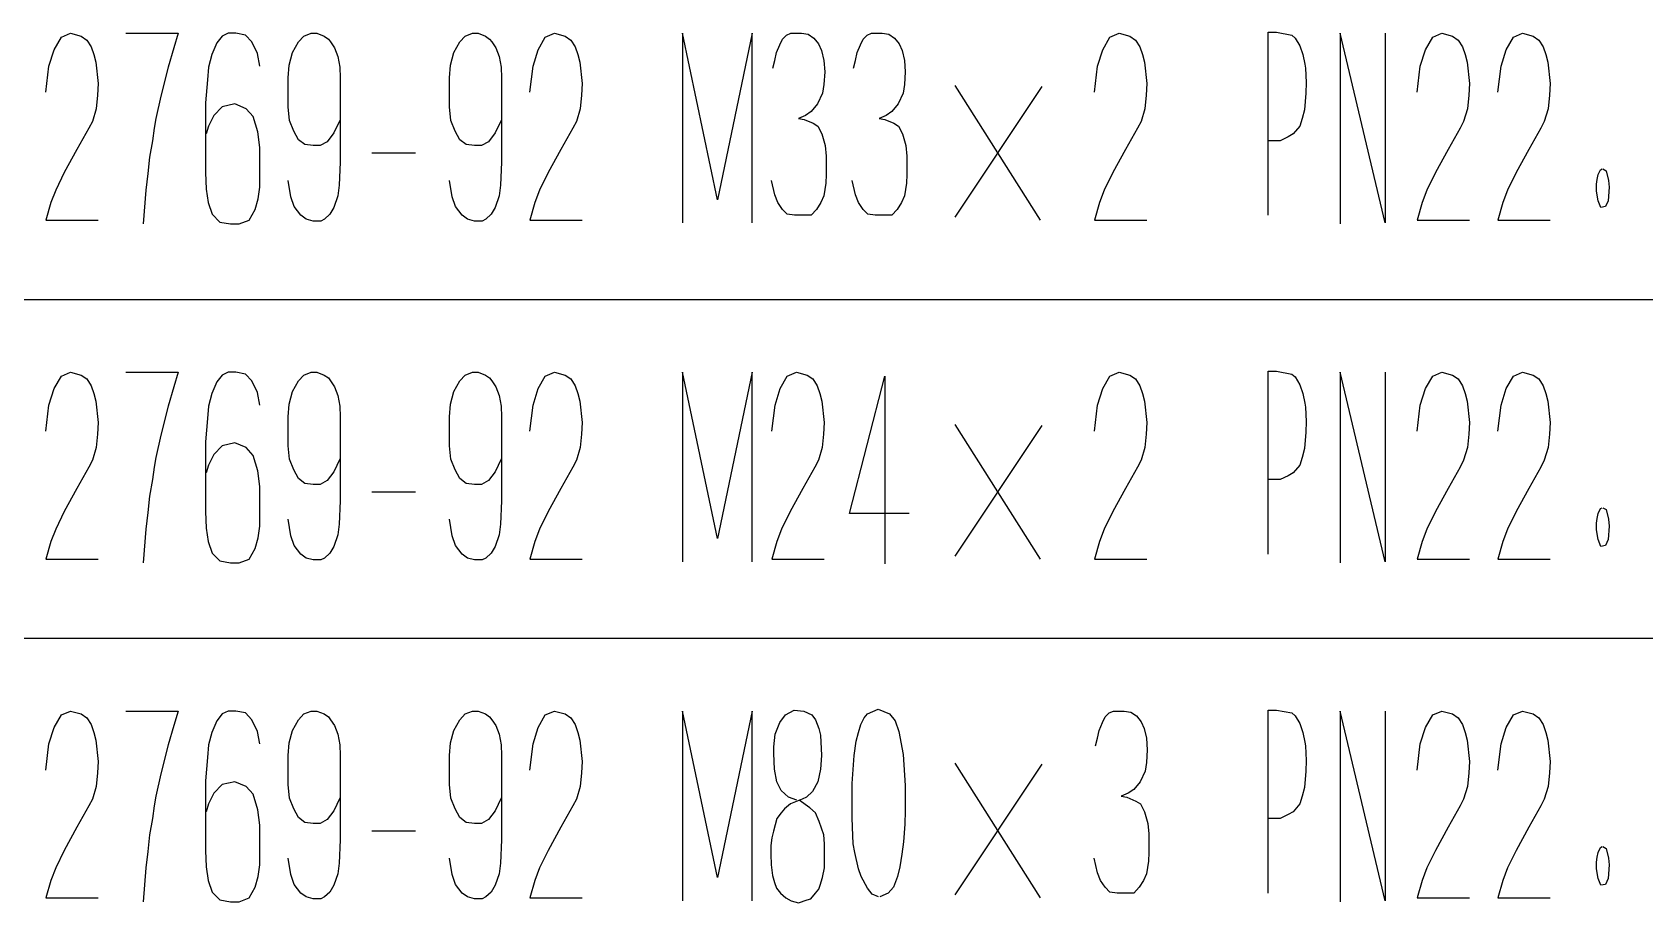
# Model space of a CAD drawing. Extents: x 0 to 8410, y 0 to 11890.
# Drawn here: x 7123.3 to 7456.5, y 7143.5 to 7323.3 of the extents above; entities that cross this region are included whole.
import ezdxf

# ---------------------------------------------------------------- set-up
doc = ezdxf.new("R2010")
doc.units = 0
doc.header["$MEASUREMENT"] = 0
doc.layers.add('6', color=7, linetype='Continuous')

msp = doc.modelspace()

# ---------------------------------------------------------------- linework, layer by layer
at = {"layer": '6'}
for p, q in [((7129.35, 7322.3), (7131.25, 7323.1)), ((7131.25, 7323.1), (7133.47, 7322.5)), ((7142.69, 7323.1), (7153.47, 7323.1)), ((7153.47, 7323.1), (7152.56, 7320.1)), ((7163.8, 7323.1), (7162.56, 7322.5)), ((7165.43, 7323.1), (7163.8, 7323.1)), ((7167.39, 7322.7), (7165.43, 7323.1)), ((7179.48, 7322.5), (7180.99, 7323.1)), ((7180.99, 7323.1), (7182.16, 7323.1)), ((7182.16, 7323.1), (7183.67, 7322.5)), ((7212.82, 7322.5), (7214.32, 7323.1)), ((7214.32, 7323.1), (7215.5, 7323.1)), ((7215.5, 7323.1), (7217, 7322.5)), ((7229.35, 7322.3), (7231.25, 7323.1)), ((7231.25, 7323.1), (7233.47, 7322.5)), ((7264.91, 7288.7), (7257.72, 7323.1)), ((7257.72, 7323.1), (7257.72, 7283.9)), ((7272.1, 7323.1), (7264.91, 7288.7)), ((7272.1, 7283.9), (7272.1, 7323.1)), ((7279.16, 7322.7), (7280.07, 7323.1)), ((7280.07, 7323.1), (7282.3, 7323.1)), ((7282.3, 7323.1), (7283.67, 7322.9)), ((7295.83, 7322.7), (7296.74, 7323.1)), ((7296.74, 7323.1), (7298.96, 7323.1)), ((7298.96, 7323.1), (7300.34, 7322.9)), ((7346.02, 7322.3), (7347.92, 7323.1)), ((7347.92, 7323.1), (7350.14, 7322.5)), ((7378.7, 7285.5), (7378.7, 7323.3)), ((7378.7, 7323.3), (7380.4, 7323.3)), ((7380.4, 7323.3), (7383.6, 7322.7)), ((7402.89, 7283.9), (7393.6, 7323.1)), ((7393.6, 7323.1), (7393.6, 7283.7)), ((7402.89, 7323.1), (7402.89, 7283.9)), ((7412.69, 7322.3), (7414.58, 7323.1)), ((7414.58, 7323.1), (7416.81, 7322.5)), ((7429.36, 7322.3), (7431.25, 7323.1)), ((7431.25, 7323.1), (7433.47, 7322.5)), ((7127.85, 7319.7), (7129.35, 7322.3)), ((7133.47, 7322.5), (7134.65, 7321.7)), ((7134.65, 7321.7), (7135.5, 7320.3)), ((7135.5, 7320.3), (7136.09, 7318.7)), ((7152.56, 7320.1), (7151.44, 7316.1)), ((7161.51, 7321.1), (7160.46, 7318.7)), ((7162.56, 7322.5), (7161.51, 7321.1)), ((7168.7, 7321.3), (7167.39, 7322.7)), ((7169.88, 7318.9), (7168.7, 7321.3)), ((7177.13, 7319.1), (7178.37, 7321.3)), ((7178.37, 7321.3), (7179.48, 7322.5)), ((7183.67, 7322.5), (7184.52, 7321.9)), ((7184.52, 7321.9), (7184.97, 7321.3)), ((7184.97, 7321.3), (7185.76, 7320.1)), ((7185.76, 7320.1), (7186.48, 7318.3)), ((7210.47, 7319.1), (7211.71, 7321.3)), ((7211.71, 7321.3), (7212.82, 7322.5)), ((7217, 7322.5), (7217.85, 7321.9)), ((7217.85, 7321.9), (7218.31, 7321.3)), ((7218.31, 7321.3), (7219.09, 7320.1)), ((7219.09, 7320.1), (7219.81, 7318.3)), ((7227.85, 7319.7), (7229.35, 7322.3)), ((7233.47, 7322.5), (7234.65, 7321.7)), ((7234.65, 7321.7), (7235.5, 7320.3)), ((7235.5, 7320.3), (7236.09, 7318.7)), ((7277.13, 7319.1), (7277.79, 7320.7)), ((7277.79, 7320.7), (7278.37, 7321.9)), ((7278.37, 7321.9), (7279.16, 7322.7)), ((7283.67, 7322.9), (7284.84, 7322.1)), ((7284.84, 7322.1), (7285.76, 7320.9)), ((7285.76, 7320.9), (7286.41, 7319.5)), ((7293.8, 7319.1), (7294.45, 7320.7)), ((7294.45, 7320.7), (7295.04, 7321.9)), ((7295.04, 7321.9), (7295.83, 7322.7)), ((7300.34, 7322.9), (7301.51, 7322.1)), ((7301.51, 7322.1), (7302.43, 7320.9)), ((7302.43, 7320.9), (7303.08, 7319.5)), ((7344.52, 7319.7), (7346.02, 7322.3)), ((7350.14, 7322.5), (7351.32, 7321.7)), ((7351.32, 7321.7), (7352.17, 7320.3)), ((7352.17, 7320.3), (7352.75, 7318.7)), ((7383.6, 7322.7), (7384.26, 7322.1)), ((7384.26, 7322.1), (7385.24, 7320.5)), ((7385.24, 7320.5), (7385.89, 7318.7)), ((7411.19, 7319.7), (7412.69, 7322.3)), ((7416.81, 7322.5), (7417.98, 7321.7)), ((7417.98, 7321.7), (7418.83, 7320.3)), ((7418.83, 7320.3), (7419.42, 7318.7)), ((7427.85, 7319.7), (7429.36, 7322.3)), ((7433.47, 7322.5), (7434.65, 7321.7)), ((7434.65, 7321.7), (7435.5, 7320.3)), ((7435.5, 7320.3), (7436.09, 7318.7)), ((7126.8, 7316.3), (7127.85, 7319.7)), ((7136.09, 7318.7), (7136.48, 7317.1)), ((7136.48, 7317.1), (7136.93, 7312.7)), ((7160.46, 7318.7), (7159.75, 7316.1)), ((7170.33, 7316.3), (7169.88, 7318.9)), ((7176.22, 7313.9), (7176.41, 7316.5)), ((7176.41, 7316.5), (7177.13, 7319.1)), ((7186.48, 7318.3), (7186.87, 7316.1)), ((7209.55, 7313.9), (7209.75, 7316.5)), ((7209.75, 7316.5), (7210.47, 7319.1)), ((7219.81, 7318.3), (7220.2, 7316.1)), ((7226.81, 7316.3), (7227.85, 7319.7)), ((7236.09, 7318.7), (7236.48, 7317.1)), ((7236.48, 7317.1), (7236.94, 7312.7)), ((7276.35, 7315.9), (7276.74, 7317.5)), ((7276.74, 7317.5), (7277.13, 7319.1)), ((7286.41, 7319.5), (7286.87, 7317.5)), ((7286.87, 7317.5), (7287.07, 7315.1)), ((7293.02, 7315.9), (7293.41, 7317.5)), ((7293.41, 7317.5), (7293.8, 7319.1)), ((7303.08, 7319.5), (7303.54, 7317.5)), ((7303.54, 7317.5), (7303.73, 7315.1)), ((7343.47, 7316.3), (7344.52, 7319.7)), ((7352.75, 7318.7), (7353.15, 7317.1)), ((7353.15, 7317.1), (7353.6, 7312.7)), ((7385.89, 7318.7), (7386.28, 7316.7)), ((7386.28, 7316.7), (7386.41, 7315.9)), ((7410.14, 7316.3), (7411.19, 7319.7)), ((7419.42, 7318.7), (7419.81, 7317.1)), ((7419.81, 7317.1), (7420.27, 7312.7)), ((7426.81, 7316.3), (7427.85, 7319.7)), ((7436.09, 7318.7), (7436.48, 7317.1)), ((7436.48, 7317.1), (7436.94, 7312.7)), ((7126.15, 7310.9), (7126.8, 7316.3)), ((7151.44, 7316.1), (7149.88, 7310.1)), ((7159.55, 7313.5), (7159.16, 7308.7)), ((7159.75, 7316.1), (7159.55, 7313.5)), ((7176.22, 7311.1), (7176.22, 7313.9)), ((7186.87, 7316.1), (7186.94, 7313.9)), ((7186.94, 7313.9), (7186.94, 7304.7)), ((7209.55, 7311.1), (7209.55, 7313.9)), ((7220.2, 7316.1), (7220.27, 7313.9)), ((7220.27, 7313.9), (7220.27, 7304.7)), ((7226.15, 7310.9), (7226.81, 7316.3)), ((7287.07, 7315.1), (7286.87, 7312.5)), ((7303.73, 7315.1), (7303.54, 7312.5)), ((7342.82, 7310.9), (7343.47, 7316.3)), ((7386.41, 7315.9), (7386.55, 7312.9)), ((7409.49, 7310.9), (7410.14, 7316.3)), ((7426.15, 7310.9), (7426.81, 7316.3)), ((7136.8, 7310.3), (7136.54, 7307.5)), ((7136.93, 7312.7), (7136.8, 7310.3)), ((7149.88, 7310.1), (7148.9, 7305.5)), ((7176.22, 7307.9), (7176.22, 7311.1)), ((7209.55, 7307.9), (7209.55, 7311.1)), ((7236.81, 7310.3), (7236.54, 7307.5)), ((7236.94, 7312.7), (7236.81, 7310.3)), ((7286.61, 7310.7), (7285.56, 7308.5)), ((7286.87, 7312.5), (7286.61, 7310.7)), ((7303.28, 7310.7), (7302.23, 7308.5)), ((7303.54, 7312.5), (7303.28, 7310.7)), ((7331.64, 7284.5), (7314, 7312.3)), ((7314, 7285.1), (7332.03, 7312.1)), ((7353.47, 7310.3), (7353.21, 7307.5)), ((7353.6, 7312.7), (7353.47, 7310.3)), ((7386.48, 7310.7), (7386.22, 7307.3)), ((7386.55, 7312.9), (7386.48, 7310.7)), ((7420.14, 7310.3), (7419.88, 7307.5)), ((7420.27, 7312.7), (7420.14, 7310.3)), ((7436.81, 7310.3), (7436.55, 7307.5)), ((7436.94, 7312.7), (7436.81, 7310.3)), ((7136.54, 7307.5), (7135.76, 7304.9)), ((7159.16, 7308.7), (7159.16, 7294.3)), ((7162.56, 7307.9), (7160.86, 7306.1)), ((7165.17, 7308.5), (7162.56, 7307.9)), ((7167.52, 7307.5), (7165.17, 7308.5)), ((7168.96, 7305.9), (7167.52, 7307.5)), ((7176.48, 7305.1), (7176.22, 7307.9)), ((7209.81, 7305.1), (7209.55, 7307.9)), ((7236.54, 7307.5), (7235.76, 7304.9)), ((7284.26, 7306.9), (7283.08, 7306.1)), ((7285.56, 7308.5), (7284.26, 7306.9)), ((7300.92, 7306.9), (7299.75, 7306.1)), ((7302.23, 7308.5), (7300.92, 7306.9)), ((7353.21, 7307.5), (7352.43, 7304.9)), ((7386.22, 7307.3), (7385.76, 7305.5)), ((7419.88, 7307.5), (7419.09, 7304.9)), ((7436.55, 7307.5), (7435.76, 7304.9)), ((7135.04, 7303.5), (7132.56, 7299.1)), ((7135.76, 7304.9), (7135.04, 7303.5)), ((7148.5, 7303.5), (7148.18, 7300.9)), ((7148.9, 7305.5), (7148.5, 7303.5)), ((7159.75, 7303.9), (7159.29, 7302.3)), ((7160.86, 7306.1), (7159.75, 7303.9)), ((7169.94, 7302.7), (7168.96, 7305.9)), ((7177.39, 7302.9), (7176.48, 7305.1)), ((7186.87, 7305.1), (7185.63, 7302.5)), ((7186.94, 7304.7), (7186.94, 7296.5)), ((7210.73, 7302.9), (7209.81, 7305.1)), ((7220.2, 7305.1), (7218.96, 7302.5)), ((7220.27, 7304.7), (7220.27, 7296.5)), ((7235.04, 7303.5), (7232.56, 7299.1)), ((7235.76, 7304.9), (7235.04, 7303.5)), ((7283.08, 7306.1), (7281.64, 7305.5)), ((7281.64, 7305.5), (7282.82, 7305.3)), ((7282.82, 7305.3), (7284.71, 7304.5)), ((7284.71, 7304.5), (7285.63, 7303.9)), ((7285.63, 7303.9), (7286.48, 7302.3)), ((7299.75, 7306.1), (7298.31, 7305.5)), ((7298.31, 7305.5), (7299.49, 7305.3)), ((7299.49, 7305.3), (7301.38, 7304.5)), ((7301.38, 7304.5), (7302.3, 7303.9)), ((7302.3, 7303.9), (7303.15, 7302.3)), ((7351.71, 7303.5), (7349.22, 7299.1)), ((7352.43, 7304.9), (7351.71, 7303.5)), ((7385.24, 7303.9), (7383.87, 7302.3)), ((7385.76, 7305.5), (7385.24, 7303.9)), ((7418.38, 7303.5), (7415.89, 7299.1)), ((7419.09, 7304.9), (7418.38, 7303.5)), ((7435.04, 7303.5), (7432.56, 7299.1)), ((7435.76, 7304.9), (7435.04, 7303.5)), ((7148.18, 7300.9), (7147.59, 7297.5)), ((7170.33, 7299.5), (7169.94, 7302.7)), ((7178.37, 7301.1), (7177.39, 7302.9)), ((7179.68, 7300.1), (7178.37, 7301.1)), ((7181.38, 7299.9), (7179.68, 7300.1)), ((7182.82, 7299.9), (7181.38, 7299.9)), ((7184.26, 7300.7), (7182.82, 7299.9)), ((7185.63, 7302.5), (7184.26, 7300.7)), ((7211.71, 7301.1), (7210.73, 7302.9)), ((7213.01, 7300.1), (7211.71, 7301.1)), ((7214.71, 7299.9), (7213.01, 7300.1)), ((7216.15, 7299.9), (7214.71, 7299.9)), ((7217.59, 7300.7), (7216.15, 7299.9)), ((7218.96, 7302.5), (7217.59, 7300.7)), ((7286.48, 7302.3), (7287.2, 7299.9)), ((7287.2, 7299.9), (7287.39, 7297.7)), ((7303.15, 7302.3), (7303.86, 7299.9)), ((7303.86, 7299.9), (7304.06, 7297.7)), ((7381.19, 7300.9), (7378.7, 7300.9)), ((7382.82, 7301.7), (7381.19, 7300.9)), ((7383.87, 7302.3), (7382.82, 7301.7)), ((7132.56, 7299.1), (7129.94, 7294.3)), ((7147.59, 7297.5), (7147.2, 7294.1)), ((7170.33, 7294.1), (7170.33, 7299.5)), ((7186.94, 7296.5), (7186.74, 7291.7)), ((7202.56, 7298.3), (7193.47, 7298.3)), ((7220.27, 7296.5), (7220.07, 7291.7)), ((7232.56, 7299.1), (7229.94, 7294.3)), ((7287.39, 7297.7), (7287.39, 7293.9)), ((7304.06, 7297.7), (7304.06, 7293.9)), ((7349.22, 7299.1), (7346.61, 7294.3)), ((7415.89, 7299.1), (7413.28, 7294.3)), ((7432.56, 7299.1), (7429.94, 7294.3)), ((7129.94, 7294.3), (7128.18, 7290.7)), ((7147.2, 7294.1), (7146.8, 7290.7)), ((7159.16, 7294.3), (7159.29, 7290.9)), ((7170.33, 7291.3), (7170.33, 7294.1)), ((7229.94, 7294.3), (7228.18, 7290.7)), ((7287.39, 7293.9), (7287.33, 7292.1)), ((7304.06, 7293.9), (7304, 7292.1)), ((7346.61, 7294.3), (7344.85, 7290.7)), ((7413.28, 7294.3), (7411.51, 7290.7)), ((7429.94, 7294.3), (7428.18, 7290.7)), ((7446.68, 7292.9), (7446.87, 7293.9)), ((7446.87, 7293.9), (7447.4, 7294.9)), ((7447.4, 7294.9), (7447.72, 7295.1)), ((7447.85, 7295.1), (7448.57, 7294.7)), ((7448.57, 7294.7), (7449.03, 7292.7)), ((7128.18, 7290.7), (7127.2, 7288.1)), ((7146.8, 7290.7), (7146.28, 7283.7)), ((7159.29, 7290.9), (7159.68, 7288.1)), ((7170.01, 7288.9), (7170.33, 7291.3)), ((7176.74, 7289.3), (7176.22, 7292.7)), ((7186.74, 7291.7), (7186.48, 7289.5)), ((7210.07, 7289.3), (7209.55, 7292.7)), ((7220.07, 7291.7), (7219.81, 7289.5)), ((7228.18, 7290.7), (7227.2, 7288.1)), ((7276.74, 7289.7), (7276.09, 7292.7)), ((7287.33, 7292.1), (7286.87, 7289.5)), ((7293.41, 7289.7), (7292.75, 7292.7)), ((7304, 7292.1), (7303.54, 7289.5)), ((7344.85, 7290.7), (7343.86, 7288.1)), ((7411.51, 7290.7), (7410.53, 7288.1)), ((7428.18, 7290.7), (7427.2, 7288.1)), ((7446.55, 7291.9), (7446.68, 7292.9)), ((7446.55, 7290.5), (7446.55, 7291.9)), ((7446.87, 7288.5), (7446.55, 7290.5)), ((7449.16, 7291.3), (7448.96, 7288.5)), ((7449.03, 7292.7), (7449.16, 7291.3)), ((7127.2, 7288.1), (7126.15, 7284.5)), ((7159.68, 7288.1), (7160.53, 7285.7)), ((7168.18, 7284.5), (7169.42, 7286.7)), ((7169.42, 7286.7), (7170.01, 7288.9)), ((7177.46, 7287.3), (7176.74, 7289.3)), ((7178.83, 7285.5), (7177.46, 7287.3)), ((7185.63, 7287.1), (7184.84, 7285.7)), ((7186.48, 7289.5), (7185.63, 7287.1)), ((7210.79, 7287.3), (7210.07, 7289.3)), ((7212.16, 7285.5), (7210.79, 7287.3)), ((7218.96, 7287.1), (7218.18, 7285.7)), ((7219.81, 7289.5), (7218.96, 7287.1)), ((7227.2, 7288.1), (7226.15, 7284.5)), ((7277.39, 7288.1), (7276.74, 7289.7)), ((7278.37, 7286.7), (7277.39, 7288.1)), ((7279.35, 7285.7), (7278.37, 7286.7)), ((7285.37, 7286.7), (7284.26, 7285.5)), ((7286.28, 7288.1), (7285.37, 7286.7)), ((7286.87, 7289.5), (7286.28, 7288.1)), ((7294.06, 7288.1), (7293.41, 7289.7)), ((7295.04, 7286.7), (7294.06, 7288.1)), ((7296.02, 7285.7), (7295.04, 7286.7)), ((7302.03, 7286.7), (7300.92, 7285.5)), ((7302.95, 7288.1), (7302.03, 7286.7)), ((7303.54, 7289.5), (7302.95, 7288.1)), ((7343.86, 7288.1), (7342.82, 7284.5)), ((7410.53, 7288.1), (7409.49, 7284.5)), ((7427.2, 7288.1), (7426.15, 7284.5)), ((7447.46, 7287.1), (7446.87, 7288.5)), ((7448.38, 7287.3), (7447.46, 7287.1)), ((7448.96, 7288.5), (7448.38, 7287.3)), ((7126.15, 7284.5), (7136.93, 7284.5)), ((7160.53, 7285.7), (7162.1, 7284.1)), ((7162.1, 7284.1), (7164.32, 7283.7)), ((7164.32, 7283.7), (7166.09, 7283.7)), ((7166.09, 7283.7), (7168.18, 7284.5)), ((7179.94, 7284.7), (7178.83, 7285.5)), ((7181.38, 7284.3), (7179.94, 7284.7)), ((7182.95, 7284.3), (7181.38, 7284.3)), ((7183.73, 7284.7), (7182.95, 7284.3)), ((7184.84, 7285.7), (7183.73, 7284.7)), ((7213.28, 7284.7), (7212.16, 7285.5)), ((7214.71, 7284.3), (7213.28, 7284.7)), ((7216.28, 7284.3), (7214.71, 7284.3)), ((7217.07, 7284.7), (7216.28, 7284.3)), ((7218.18, 7285.7), (7217.07, 7284.7)), ((7226.15, 7284.5), (7236.94, 7284.5)), ((7280.86, 7285.5), (7279.35, 7285.7)), ((7284.26, 7285.5), (7280.86, 7285.5)), ((7297.53, 7285.5), (7296.02, 7285.7)), ((7300.92, 7285.5), (7297.53, 7285.5)), ((7342.82, 7284.5), (7353.6, 7284.5)), ((7409.49, 7284.5), (7420.27, 7284.5)), ((7426.15, 7284.5), (7436.94, 7284.5)), ((6510, 7268.11), (8310, 7268.11)), ((7378.7, 7215.49), (7378.7, 7253.29)), ((7378.7, 7253.29), (7380.4, 7253.29)), ((7380.4, 7253.29), (7383.6, 7252.69)), ((7127.85, 7249.69), (7129.35, 7252.29)), ((7129.35, 7252.29), (7131.25, 7253.1)), ((7131.25, 7253.1), (7133.47, 7252.5)), ((7133.47, 7252.5), (7134.65, 7251.69)), ((7134.65, 7251.69), (7135.5, 7250.29)), ((7135.5, 7250.29), (7136.09, 7248.7)), ((7142.69, 7253.1), (7153.47, 7253.1)), ((7152.56, 7250.09), (7151.44, 7246.09)), ((7153.47, 7253.1), (7152.56, 7250.09)), ((7161.51, 7251.09), (7160.46, 7248.7)), ((7162.56, 7252.5), (7161.51, 7251.09)), ((7163.8, 7253.1), (7162.56, 7252.5)), ((7165.43, 7253.1), (7163.8, 7253.1)), ((7167.39, 7252.69), (7165.43, 7253.1)), ((7168.7, 7251.3), (7167.39, 7252.69)), ((7169.88, 7248.89), (7168.7, 7251.3)), ((7177.13, 7249.09), (7178.37, 7251.3)), ((7178.37, 7251.3), (7179.48, 7252.5)), ((7179.48, 7252.5), (7180.99, 7253.1)), ((7180.99, 7253.1), (7182.16, 7253.1)), ((7182.16, 7253.1), (7183.67, 7252.5)), ((7183.67, 7252.5), (7184.52, 7251.9)), ((7184.52, 7251.9), (7184.97, 7251.3)), ((7184.97, 7251.3), (7185.76, 7250.09)), ((7185.76, 7250.09), (7186.48, 7248.29)), ((7210.47, 7249.09), (7211.71, 7251.3)), ((7211.71, 7251.3), (7212.82, 7252.5)), ((7212.82, 7252.5), (7214.32, 7253.1)), ((7214.32, 7253.1), (7215.5, 7253.1)), ((7215.5, 7253.1), (7217, 7252.5)), ((7217, 7252.5), (7217.85, 7251.9)), ((7217.85, 7251.9), (7218.31, 7251.3)), ((7218.31, 7251.3), (7219.09, 7250.09)), ((7219.09, 7250.09), (7219.81, 7248.29)), ((7227.85, 7249.69), (7229.35, 7252.29)), ((7229.35, 7252.29), (7231.25, 7253.1)), ((7231.25, 7253.1), (7233.47, 7252.5)), ((7233.47, 7252.5), (7234.65, 7251.69)), ((7234.65, 7251.69), (7235.5, 7250.29)), ((7235.5, 7250.29), (7236.09, 7248.7)), ((7264.91, 7218.7), (7257.72, 7253.1)), ((7257.72, 7253.1), (7257.72, 7213.89)), ((7272.1, 7253.1), (7264.91, 7218.7)), ((7272.1, 7213.89), (7272.1, 7253.1)), ((7277.85, 7249.69), (7279.35, 7252.29)), ((7279.35, 7252.29), (7281.25, 7253.1)), ((7281.25, 7253.1), (7283.47, 7252.5)), ((7283.47, 7252.5), (7284.65, 7251.69)), ((7284.65, 7251.69), (7285.5, 7250.29)), ((7285.5, 7250.29), (7286.09, 7248.7)), ((7292.17, 7223.89), (7299.49, 7252.29)), ((7299.49, 7252.29), (7299.49, 7213.49)), ((7344.52, 7249.69), (7346.02, 7252.29)), ((7346.02, 7252.29), (7347.92, 7253.1)), ((7347.92, 7253.1), (7350.14, 7252.5)), ((7350.14, 7252.5), (7351.32, 7251.69)), ((7351.32, 7251.69), (7352.17, 7250.29)), ((7352.17, 7250.29), (7352.75, 7248.7)), ((7383.6, 7252.69), (7384.26, 7252.09)), ((7384.26, 7252.09), (7385.24, 7250.49)), ((7385.24, 7250.49), (7385.89, 7248.7)), ((7402.89, 7213.89), (7393.6, 7253.1)), ((7393.6, 7253.1), (7393.6, 7213.7)), ((7402.89, 7253.1), (7402.89, 7213.89)), ((7411.19, 7249.69), (7412.69, 7252.29)), ((7412.69, 7252.29), (7414.58, 7253.1)), ((7414.58, 7253.1), (7416.81, 7252.5)), ((7416.81, 7252.5), (7417.98, 7251.69)), ((7417.98, 7251.69), (7418.83, 7250.29)), ((7418.83, 7250.29), (7419.42, 7248.7)), ((7427.85, 7249.69), (7429.36, 7252.29)), ((7429.36, 7252.29), (7431.25, 7253.1)), ((7431.25, 7253.1), (7433.47, 7252.5)), ((7433.47, 7252.5), (7434.65, 7251.69)), ((7434.65, 7251.69), (7435.5, 7250.29)), ((7435.5, 7250.29), (7436.09, 7248.7)), ((7126.8, 7246.3), (7127.85, 7249.69)), ((7136.09, 7248.7), (7136.48, 7247.09)), ((7136.48, 7247.09), (7136.93, 7242.69)), ((7160.46, 7248.7), (7159.75, 7246.09)), ((7170.33, 7246.3), (7169.88, 7248.89)), ((7176.22, 7243.89), (7176.41, 7246.49)), ((7176.41, 7246.49), (7177.13, 7249.09)), ((7186.48, 7248.29), (7186.87, 7246.09)), ((7209.55, 7243.89), (7209.75, 7246.49)), ((7209.75, 7246.49), (7210.47, 7249.09)), ((7219.81, 7248.29), (7220.2, 7246.09)), ((7226.81, 7246.3), (7227.85, 7249.69)), ((7236.09, 7248.7), (7236.48, 7247.09)), ((7236.48, 7247.09), (7236.94, 7242.69)), ((7276.81, 7246.3), (7277.85, 7249.69)), ((7286.09, 7248.7), (7286.48, 7247.09)), ((7286.48, 7247.09), (7286.94, 7242.69)), ((7343.47, 7246.3), (7344.52, 7249.69)), ((7352.75, 7248.7), (7353.15, 7247.09)), ((7353.15, 7247.09), (7353.6, 7242.69)), ((7385.89, 7248.7), (7386.28, 7246.69)), ((7386.28, 7246.69), (7386.41, 7245.89)), ((7410.14, 7246.3), (7411.19, 7249.69)), ((7419.42, 7248.7), (7419.81, 7247.09)), ((7419.81, 7247.09), (7420.27, 7242.69)), ((7426.81, 7246.3), (7427.85, 7249.69)), ((7436.09, 7248.7), (7436.48, 7247.09)), ((7436.48, 7247.09), (7436.94, 7242.69)), ((7126.15, 7240.89), (7126.8, 7246.3)), ((7151.44, 7246.09), (7149.88, 7240.09)), ((7159.55, 7243.49), (7159.16, 7238.7)), ((7159.75, 7246.09), (7159.55, 7243.49)), ((7176.22, 7241.09), (7176.22, 7243.89)), ((7186.87, 7246.09), (7186.94, 7243.89)), ((7186.94, 7243.89), (7186.94, 7234.69)), ((7209.55, 7241.09), (7209.55, 7243.89)), ((7220.2, 7246.09), (7220.27, 7243.89)), ((7220.27, 7243.89), (7220.27, 7234.69)), ((7226.15, 7240.89), (7226.81, 7246.3)), ((7276.15, 7240.89), (7276.81, 7246.3)), ((7342.82, 7240.89), (7343.47, 7246.3)), ((7386.41, 7245.89), (7386.55, 7242.89)), ((7409.49, 7240.89), (7410.14, 7246.3)), ((7426.15, 7240.89), (7426.81, 7246.3)), ((7136.8, 7240.29), (7136.54, 7237.5)), ((7136.93, 7242.69), (7136.8, 7240.29)), ((7149.88, 7240.09), (7148.9, 7235.49)), ((7176.22, 7237.89), (7176.22, 7241.09)), ((7209.55, 7237.89), (7209.55, 7241.09)), ((7236.81, 7240.29), (7236.54, 7237.5)), ((7236.94, 7242.69), (7236.81, 7240.29)), ((7286.81, 7240.29), (7286.54, 7237.5)), ((7286.94, 7242.69), (7286.81, 7240.29)), ((7331.64, 7214.49), (7314, 7242.29)), ((7314, 7215.09), (7332.03, 7242.09)), ((7353.47, 7240.29), (7353.21, 7237.5)), ((7353.6, 7242.69), (7353.47, 7240.29)), ((7386.48, 7240.69), (7386.22, 7237.29)), ((7386.55, 7242.89), (7386.48, 7240.69)), ((7420.14, 7240.29), (7419.88, 7237.5)), ((7420.27, 7242.69), (7420.14, 7240.29)), ((7436.81, 7240.29), (7436.55, 7237.5)), ((7436.94, 7242.69), (7436.81, 7240.29)), ((7136.54, 7237.5), (7135.76, 7234.9)), ((7159.16, 7238.7), (7159.16, 7224.3)), ((7162.56, 7237.89), (7160.86, 7236.09)), ((7165.17, 7238.49), (7162.56, 7237.89)), ((7167.52, 7237.5), (7165.17, 7238.49)), ((7168.96, 7235.89), (7167.52, 7237.5)), ((7176.48, 7235.09), (7176.22, 7237.89)), ((7209.81, 7235.09), (7209.55, 7237.89)), ((7236.54, 7237.5), (7235.76, 7234.9)), ((7286.54, 7237.5), (7285.76, 7234.9)), ((7353.21, 7237.5), (7352.43, 7234.9)), ((7386.22, 7237.29), (7385.76, 7235.49)), ((7419.88, 7237.5), (7419.09, 7234.9)), ((7436.55, 7237.5), (7435.76, 7234.9)), ((7135.04, 7233.49), (7132.56, 7229.09)), ((7135.76, 7234.9), (7135.04, 7233.49)), ((7148.5, 7233.49), (7148.18, 7230.89)), ((7148.9, 7235.49), (7148.5, 7233.49)), ((7159.75, 7233.89), (7159.29, 7232.29)), ((7160.86, 7236.09), (7159.75, 7233.89)), ((7169.94, 7232.69), (7168.96, 7235.89)), ((7177.39, 7232.89), (7176.48, 7235.09)), ((7186.87, 7235.09), (7185.63, 7232.5)), ((7186.94, 7234.69), (7186.94, 7226.49)), ((7210.73, 7232.89), (7209.81, 7235.09)), ((7220.2, 7235.09), (7218.96, 7232.5)), ((7220.27, 7234.69), (7220.27, 7226.49)), ((7235.04, 7233.49), (7232.56, 7229.09)), ((7235.76, 7234.9), (7235.04, 7233.49)), ((7285.04, 7233.49), (7282.56, 7229.09)), ((7285.76, 7234.9), (7285.04, 7233.49)), ((7351.71, 7233.49), (7349.22, 7229.09)), ((7352.43, 7234.9), (7351.71, 7233.49)), ((7385.24, 7233.89), (7383.87, 7232.29)), ((7385.76, 7235.49), (7385.24, 7233.89)), ((7418.38, 7233.49), (7415.89, 7229.09)), ((7419.09, 7234.9), (7418.38, 7233.49)), ((7435.04, 7233.49), (7432.56, 7229.09)), ((7435.76, 7234.9), (7435.04, 7233.49)), ((7148.18, 7230.89), (7147.59, 7227.5)), ((7170.33, 7229.49), (7169.94, 7232.69)), ((7178.37, 7231.09), (7177.39, 7232.89)), ((7179.68, 7230.09), (7178.37, 7231.09)), ((7181.38, 7229.9), (7179.68, 7230.09)), ((7182.82, 7229.9), (7181.38, 7229.9)), ((7184.26, 7230.69), (7182.82, 7229.9)), ((7185.63, 7232.5), (7184.26, 7230.69)), ((7211.71, 7231.09), (7210.73, 7232.89)), ((7213.01, 7230.09), (7211.71, 7231.09)), ((7214.71, 7229.9), (7213.01, 7230.09)), ((7216.15, 7229.9), (7214.71, 7229.9)), ((7217.59, 7230.69), (7216.15, 7229.9)), ((7218.96, 7232.5), (7217.59, 7230.69)), ((7381.19, 7230.89), (7378.7, 7230.89)), ((7382.82, 7231.69), (7381.19, 7230.89)), ((7383.87, 7232.29), (7382.82, 7231.69)), ((7132.56, 7229.09), (7129.94, 7224.3)), ((7147.59, 7227.5), (7147.2, 7224.09)), ((7170.33, 7224.09), (7170.33, 7229.49)), ((7186.94, 7226.49), (7186.74, 7221.69)), ((7202.56, 7228.29), (7193.47, 7228.29)), ((7220.27, 7226.49), (7220.07, 7221.69)), ((7232.56, 7229.09), (7229.94, 7224.3)), ((7282.56, 7229.09), (7279.94, 7224.3)), ((7349.22, 7229.09), (7346.61, 7224.3)), ((7415.89, 7229.09), (7413.28, 7224.3)), ((7432.56, 7229.09), (7429.94, 7224.3)), ((7129.94, 7224.3), (7128.18, 7220.69)), ((7147.2, 7224.09), (7146.8, 7220.69)), ((7159.16, 7224.3), (7159.29, 7220.89)), ((7170.33, 7221.3), (7170.33, 7224.09)), ((7229.94, 7224.3), (7228.18, 7220.69)), ((7279.94, 7224.3), (7278.18, 7220.69)), ((7304.52, 7223.89), (7292.17, 7223.89)), ((7346.61, 7224.3), (7344.85, 7220.69)), ((7413.28, 7224.3), (7411.51, 7220.69)), ((7429.94, 7224.3), (7428.18, 7220.69)), ((7446.68, 7222.89), (7446.87, 7223.89)), ((7446.87, 7223.89), (7447.4, 7224.9)), ((7447.4, 7224.9), (7447.72, 7225.09)), ((7447.85, 7225.09), (7448.57, 7224.69)), ((7448.57, 7224.69), (7449.03, 7222.69)), ((7128.18, 7220.69), (7127.2, 7218.1)), ((7146.8, 7220.69), (7146.28, 7213.7)), ((7159.29, 7220.89), (7159.68, 7218.1)), ((7170.01, 7218.89), (7170.33, 7221.3)), ((7176.74, 7219.3), (7176.22, 7222.69)), ((7186.74, 7221.69), (7186.48, 7219.49)), ((7210.07, 7219.3), (7209.55, 7222.69)), ((7220.07, 7221.69), (7219.81, 7219.49)), ((7228.18, 7220.69), (7227.2, 7218.1)), ((7278.18, 7220.69), (7277.2, 7218.1)), ((7344.85, 7220.69), (7343.86, 7218.1)), ((7411.51, 7220.69), (7410.53, 7218.1)), ((7428.18, 7220.69), (7427.2, 7218.1)), ((7446.55, 7221.9), (7446.68, 7222.89)), ((7446.55, 7220.49), (7446.55, 7221.9)), ((7446.87, 7218.49), (7446.55, 7220.49)), ((7449.16, 7221.3), (7448.96, 7218.49)), ((7449.03, 7222.69), (7449.16, 7221.3)), ((7127.2, 7218.1), (7126.15, 7214.49)), ((7159.68, 7218.1), (7160.53, 7215.69)), ((7168.18, 7214.49), (7169.42, 7216.69)), ((7169.42, 7216.69), (7170.01, 7218.89)), ((7177.46, 7217.29), (7176.74, 7219.3)), ((7178.83, 7215.49), (7177.46, 7217.29)), ((7185.63, 7217.09), (7184.84, 7215.69)), ((7186.48, 7219.49), (7185.63, 7217.09)), ((7210.79, 7217.29), (7210.07, 7219.3)), ((7212.16, 7215.49), (7210.79, 7217.29)), ((7218.96, 7217.09), (7218.18, 7215.69)), ((7219.81, 7219.49), (7218.96, 7217.09)), ((7227.2, 7218.1), (7226.15, 7214.49)), ((7277.2, 7218.1), (7276.15, 7214.49)), ((7343.86, 7218.1), (7342.82, 7214.49)), ((7410.53, 7218.1), (7409.49, 7214.49)), ((7427.2, 7218.1), (7426.15, 7214.49)), ((7447.46, 7217.09), (7446.87, 7218.49)), ((7448.38, 7217.29), (7447.46, 7217.09)), ((7448.96, 7218.49), (7448.38, 7217.29)), ((7126.15, 7214.49), (7136.93, 7214.49)), ((7160.53, 7215.69), (7162.1, 7214.09)), ((7162.1, 7214.09), (7164.32, 7213.7)), ((7164.32, 7213.7), (7166.09, 7213.7)), ((7166.09, 7213.7), (7168.18, 7214.49)), ((7179.94, 7214.69), (7178.83, 7215.49)), ((7181.38, 7214.3), (7179.94, 7214.69)), ((7182.95, 7214.3), (7181.38, 7214.3)), ((7183.73, 7214.69), (7182.95, 7214.3)), ((7184.84, 7215.69), (7183.73, 7214.69)), ((7213.28, 7214.69), (7212.16, 7215.49)), ((7214.71, 7214.3), (7213.28, 7214.69)), ((7216.28, 7214.3), (7214.71, 7214.3)), ((7217.07, 7214.69), (7216.28, 7214.3)), ((7218.18, 7215.69), (7217.07, 7214.69)), ((7226.15, 7214.49), (7236.94, 7214.49)), ((7276.15, 7214.49), (7286.94, 7214.49)), ((7342.82, 7214.49), (7353.6, 7214.49)), ((7409.49, 7214.49), (7420.27, 7214.49)), ((7426.15, 7214.49), (7436.94, 7214.49)), ((6510, 7198.11), (8310, 7198.11)), ((7278.96, 7182.29), (7280.79, 7183.29)), ((7280.79, 7183.29), (7282.75, 7183.09)), ((7295.89, 7182.49), (7298.11, 7183.49)), ((7298.11, 7183.49), (7300.47, 7182.49)), ((7378.7, 7145.49), (7378.7, 7183.29)), ((7378.7, 7183.29), (7380.4, 7183.29)), ((7380.4, 7183.29), (7383.6, 7182.69)), ((7127.85, 7179.69), (7129.35, 7182.29)), ((7129.35, 7182.29), (7131.25, 7183.09)), ((7131.25, 7183.09), (7133.47, 7182.49)), ((7133.47, 7182.49), (7134.65, 7181.69)), ((7134.65, 7181.69), (7135.5, 7180.29)), ((7135.5, 7180.29), (7136.09, 7178.69)), ((7142.69, 7183.09), (7153.47, 7183.09)), ((7152.56, 7180.09), (7151.44, 7176.09)), ((7153.47, 7183.09), (7152.56, 7180.09)), ((7161.51, 7181.09), (7160.46, 7178.69)), ((7162.56, 7182.49), (7161.51, 7181.09)), ((7163.8, 7183.09), (7162.56, 7182.49)), ((7165.43, 7183.09), (7163.8, 7183.09)), ((7167.39, 7182.69), (7165.43, 7183.09)), ((7168.7, 7181.29), (7167.39, 7182.69)), ((7169.88, 7178.89), (7168.7, 7181.29)), ((7177.13, 7179.09), (7178.37, 7181.29)), ((7178.37, 7181.29), (7179.48, 7182.49)), ((7179.48, 7182.49), (7180.99, 7183.09)), ((7180.99, 7183.09), (7182.16, 7183.09)), ((7182.16, 7183.09), (7183.67, 7182.49)), ((7183.67, 7182.49), (7184.52, 7181.89)), ((7184.52, 7181.89), (7184.97, 7181.29)), ((7184.97, 7181.29), (7185.76, 7180.09)), ((7185.76, 7180.09), (7186.48, 7178.29)), ((7210.47, 7179.09), (7211.71, 7181.29)), ((7211.71, 7181.29), (7212.82, 7182.49)), ((7212.82, 7182.49), (7214.32, 7183.09)), ((7214.32, 7183.09), (7215.5, 7183.09)), ((7215.5, 7183.09), (7217, 7182.49)), ((7217, 7182.49), (7217.85, 7181.89)), ((7217.85, 7181.89), (7218.31, 7181.29)), ((7218.31, 7181.29), (7219.09, 7180.09)), ((7219.09, 7180.09), (7219.81, 7178.29)), ((7227.85, 7179.69), (7229.35, 7182.29)), ((7229.35, 7182.29), (7231.25, 7183.09)), ((7231.25, 7183.09), (7233.47, 7182.49)), ((7233.47, 7182.49), (7234.65, 7181.69)), ((7234.65, 7181.69), (7235.5, 7180.29)), ((7235.5, 7180.29), (7236.09, 7178.69)), ((7264.91, 7148.69), (7257.72, 7183.09)), ((7257.72, 7183.09), (7257.72, 7143.89)), ((7272.1, 7183.09), (7264.91, 7148.69)), ((7272.1, 7143.89), (7272.1, 7183.09)), ((7276.87, 7178.29), (7277.79, 7180.69)), ((7277.79, 7180.69), (7278.96, 7182.29)), ((7282.75, 7183.09), (7284.39, 7182.29)), ((7284.39, 7182.29), (7285.17, 7181.29)), ((7285.17, 7181.29), (7285.89, 7179.49)), ((7294.06, 7178.69), (7294.52, 7180.29)), ((7294.52, 7180.29), (7295.24, 7181.69)), ((7295.24, 7181.69), (7295.89, 7182.49)), ((7300.47, 7182.49), (7301.64, 7181.09)), ((7301.64, 7181.09), (7302.36, 7178.89)), ((7343.8, 7179.09), (7344.45, 7180.69)), ((7344.45, 7180.69), (7345.04, 7181.89)), ((7345.04, 7181.89), (7345.83, 7182.69)), ((7345.83, 7182.69), (7346.74, 7183.09)), ((7346.74, 7183.09), (7348.96, 7183.09)), ((7348.96, 7183.09), (7350.34, 7182.89)), ((7350.34, 7182.89), (7351.51, 7182.09)), ((7351.51, 7182.09), (7352.43, 7180.89)), ((7352.43, 7180.89), (7353.08, 7179.49)), ((7383.6, 7182.69), (7384.26, 7182.09)), ((7384.26, 7182.09), (7385.24, 7180.49)), ((7385.24, 7180.49), (7385.89, 7178.69)), ((7402.89, 7143.89), (7393.6, 7183.09)), ((7393.6, 7183.09), (7393.6, 7143.69)), ((7402.89, 7183.09), (7402.89, 7143.89)), ((7411.19, 7179.69), (7412.69, 7182.29)), ((7412.69, 7182.29), (7414.58, 7183.09)), ((7414.58, 7183.09), (7416.81, 7182.49)), ((7416.81, 7182.49), (7417.98, 7181.69)), ((7417.98, 7181.69), (7418.83, 7180.29)), ((7418.83, 7180.29), (7419.42, 7178.69)), ((7427.85, 7179.69), (7429.36, 7182.29)), ((7429.36, 7182.29), (7431.25, 7183.09)), ((7431.25, 7183.09), (7433.47, 7182.49)), ((7433.47, 7182.49), (7434.65, 7181.69)), ((7434.65, 7181.69), (7435.5, 7180.29)), ((7435.5, 7180.29), (7436.09, 7178.69)), ((7126.8, 7176.29), (7127.85, 7179.69)), ((7136.09, 7178.69), (7136.48, 7177.09)), ((7136.48, 7177.09), (7136.93, 7172.69)), ((7160.46, 7178.69), (7159.75, 7176.09)), ((7170.33, 7176.29), (7169.88, 7178.89)), ((7176.22, 7173.89), (7176.41, 7176.49)), ((7176.41, 7176.49), (7177.13, 7179.09)), ((7186.48, 7178.29), (7186.87, 7176.09)), ((7209.55, 7173.89), (7209.75, 7176.49)), ((7209.75, 7176.49), (7210.47, 7179.09)), ((7219.81, 7178.29), (7220.2, 7176.09)), ((7226.81, 7176.29), (7227.85, 7179.69)), ((7236.09, 7178.69), (7236.48, 7177.09)), ((7236.48, 7177.09), (7236.94, 7172.69)), ((7276.54, 7175.69), (7276.87, 7178.29)), ((7285.89, 7179.49), (7286.22, 7178.09)), ((7286.22, 7178.09), (7286.41, 7173.89)), ((7293.15, 7173.89), (7293.6, 7176.89)), ((7293.6, 7176.89), (7294.06, 7178.69)), ((7302.36, 7178.89), (7303.28, 7174.09)), ((7343.02, 7175.89), (7343.41, 7177.49)), ((7343.41, 7177.49), (7343.8, 7179.09)), ((7353.08, 7179.49), (7353.54, 7177.49)), ((7353.54, 7177.49), (7353.73, 7175.09)), ((7385.89, 7178.69), (7386.28, 7176.69)), ((7386.28, 7176.69), (7386.41, 7175.89)), ((7410.14, 7176.29), (7411.19, 7179.69)), ((7419.42, 7178.69), (7419.81, 7177.09)), ((7419.81, 7177.09), (7420.27, 7172.69)), ((7426.81, 7176.29), (7427.85, 7179.69)), ((7436.09, 7178.69), (7436.48, 7177.09)), ((7436.48, 7177.09), (7436.94, 7172.69)), ((7126.15, 7170.89), (7126.8, 7176.29)), ((7151.44, 7176.09), (7149.88, 7170.09)), ((7159.55, 7173.49), (7159.16, 7168.69)), ((7159.75, 7176.09), (7159.55, 7173.49)), ((7176.22, 7171.09), (7176.22, 7173.89)), ((7186.87, 7176.09), (7186.94, 7173.89)), ((7186.94, 7173.89), (7186.94, 7164.69)), ((7209.55, 7171.09), (7209.55, 7173.89)), ((7220.2, 7176.09), (7220.27, 7173.89)), ((7220.27, 7173.89), (7220.27, 7164.69)), ((7226.15, 7170.89), (7226.81, 7176.29)), ((7276.54, 7174.29), (7276.54, 7175.69)), ((7276.68, 7171.09), (7276.54, 7174.29)), ((7286.41, 7173.89), (7286.22, 7171.09)), ((7292.75, 7168.09), (7293.15, 7173.89)), ((7303.28, 7174.09), (7303.67, 7167.69)), ((7353.73, 7175.09), (7353.54, 7172.49)), ((7386.41, 7175.89), (7386.55, 7172.89)), ((7409.49, 7170.89), (7410.14, 7176.29)), ((7426.15, 7170.89), (7426.81, 7176.29)), ((7136.8, 7170.29), (7136.54, 7167.49)), ((7136.93, 7172.69), (7136.8, 7170.29)), ((7149.88, 7170.09), (7148.9, 7165.49)), ((7176.22, 7167.89), (7176.22, 7171.09)), ((7209.55, 7167.89), (7209.55, 7171.09)), ((7236.81, 7170.29), (7236.54, 7167.49)), ((7236.94, 7172.69), (7236.81, 7170.29)), ((7277.2, 7168.49), (7276.68, 7171.09)), ((7286.22, 7171.09), (7285.63, 7168.49)), ((7331.64, 7144.49), (7314, 7172.29)), ((7314, 7145.09), (7332.03, 7172.09)), ((7353.28, 7170.69), (7352.23, 7168.49)), ((7353.54, 7172.49), (7353.28, 7170.69)), ((7386.48, 7170.69), (7386.22, 7167.29)), ((7386.55, 7172.89), (7386.48, 7170.69)), ((7420.14, 7170.29), (7419.88, 7167.49)), ((7420.27, 7172.69), (7420.14, 7170.29)), ((7436.81, 7170.29), (7436.55, 7167.49)), ((7436.94, 7172.69), (7436.81, 7170.29)), ((7136.54, 7167.49), (7135.76, 7164.89)), ((7159.16, 7168.69), (7159.16, 7154.29)), ((7162.56, 7167.89), (7160.86, 7166.09)), ((7165.17, 7168.49), (7162.56, 7167.89)), ((7167.52, 7167.49), (7165.17, 7168.49)), ((7168.96, 7165.89), (7167.52, 7167.49)), ((7176.48, 7165.09), (7176.22, 7167.89)), ((7209.81, 7165.09), (7209.55, 7167.89)), ((7236.54, 7167.49), (7235.76, 7164.89)), ((7278.11, 7166.69), (7277.2, 7168.49)), ((7279.62, 7165.29), (7278.11, 7166.69)), ((7284.58, 7166.49), (7283.34, 7165.29)), ((7285.63, 7168.49), (7284.58, 7166.49)), ((7292.75, 7161.09), (7292.75, 7168.09)), ((7303.67, 7167.69), (7303.67, 7162.49)), ((7350.92, 7166.89), (7349.75, 7166.09)), ((7352.23, 7168.49), (7350.92, 7166.89)), ((7386.22, 7167.29), (7385.76, 7165.49)), ((7419.88, 7167.49), (7419.09, 7164.89)), ((7436.55, 7167.49), (7435.76, 7164.89)), ((7135.04, 7163.49), (7132.56, 7159.09)), ((7135.76, 7164.89), (7135.04, 7163.49)), ((7148.5, 7163.49), (7148.18, 7160.89)), ((7148.9, 7165.49), (7148.5, 7163.49)), ((7159.75, 7163.89), (7159.29, 7162.29)), ((7160.86, 7166.09), (7159.75, 7163.89)), ((7169.94, 7162.69), (7168.96, 7165.89)), ((7177.39, 7162.89), (7176.48, 7165.09)), ((7186.87, 7165.09), (7185.63, 7162.49)), ((7186.94, 7164.69), (7186.94, 7156.49)), ((7210.73, 7162.89), (7209.81, 7165.09)), ((7220.2, 7165.09), (7218.96, 7162.49)), ((7220.27, 7164.69), (7220.27, 7156.49)), ((7235.04, 7163.49), (7232.56, 7159.09)), ((7235.76, 7164.89), (7235.04, 7163.49)), ((7280.01, 7163.89), (7278.77, 7162.89)), ((7281.32, 7164.69), (7279.62, 7165.29)), ((7282.43, 7164.89), (7280.01, 7163.89)), ((7284, 7163.09), (7281.77, 7164.69)), ((7283.34, 7165.29), (7282.43, 7164.89)), ((7349.75, 7166.09), (7348.31, 7165.49)), ((7348.31, 7165.49), (7349.49, 7165.29)), ((7349.49, 7165.29), (7351.38, 7164.49)), ((7351.38, 7164.49), (7352.3, 7163.89)), ((7352.3, 7163.89), (7353.15, 7162.29)), ((7385.24, 7163.89), (7383.87, 7162.29)), ((7385.76, 7165.49), (7385.24, 7163.89)), ((7418.38, 7163.49), (7415.89, 7159.09)), ((7419.09, 7164.89), (7418.38, 7163.49)), ((7435.04, 7163.49), (7432.56, 7159.09)), ((7435.76, 7164.89), (7435.04, 7163.49)), ((7148.18, 7160.89), (7147.59, 7157.49)), ((7170.33, 7159.49), (7169.94, 7162.69)), ((7178.37, 7161.09), (7177.39, 7162.89)), ((7179.68, 7160.09), (7178.37, 7161.09)), ((7181.38, 7159.89), (7179.68, 7160.09)), ((7182.82, 7159.89), (7181.38, 7159.89)), ((7184.26, 7160.69), (7182.82, 7159.89)), ((7185.63, 7162.49), (7184.26, 7160.69)), ((7211.71, 7161.09), (7210.73, 7162.89)), ((7213.01, 7160.09), (7211.71, 7161.09)), ((7214.71, 7159.89), (7213.01, 7160.09)), ((7216.15, 7159.89), (7214.71, 7159.89)), ((7217.59, 7160.69), (7216.15, 7159.89)), ((7218.96, 7162.49), (7217.59, 7160.69)), ((7277.2, 7160.89), (7276.48, 7158.29)), ((7278.11, 7162.09), (7277.2, 7160.89)), ((7278.77, 7162.89), (7278.11, 7162.09)), ((7285.17, 7162.09), (7284, 7163.09)), ((7285.96, 7160.29), (7285.17, 7162.09)), ((7286.87, 7157.49), (7285.96, 7160.29)), ((7292.82, 7159.09), (7292.75, 7161.09)), ((7303.67, 7162.49), (7303.6, 7159.69)), ((7353.15, 7162.29), (7353.86, 7159.89)), ((7353.86, 7159.89), (7354.06, 7157.69)), ((7381.19, 7160.89), (7378.7, 7160.89)), ((7382.82, 7161.69), (7381.19, 7160.89)), ((7383.87, 7162.29), (7382.82, 7161.69)), ((7132.56, 7159.09), (7129.94, 7154.29)), ((7147.59, 7157.49), (7147.2, 7154.09)), ((7170.33, 7154.09), (7170.33, 7159.49)), ((7202.56, 7158.29), (7193.47, 7158.29)), ((7232.56, 7159.09), (7229.94, 7154.29)), ((7276.15, 7156.89), (7275.96, 7155.29)), ((7276.48, 7158.29), (7276.15, 7156.89)), ((7287, 7155.69), (7286.87, 7157.49)), ((7292.95, 7155.69), (7292.82, 7159.09)), ((7303.6, 7159.69), (7303.34, 7156.09)), ((7354.06, 7157.69), (7354.06, 7153.89)), ((7415.89, 7159.09), (7413.28, 7154.29)), ((7432.56, 7159.09), (7429.94, 7154.29)), ((7129.94, 7154.29), (7128.18, 7150.69)), ((7147.2, 7154.09), (7146.8, 7150.69)), ((7159.16, 7154.29), (7159.29, 7150.89)), ((7170.33, 7151.29), (7170.33, 7154.09)), ((7186.94, 7156.49), (7186.74, 7151.69)), ((7220.27, 7156.49), (7220.07, 7151.69)), ((7229.94, 7154.29), (7228.18, 7150.69)), ((7275.96, 7155.29), (7275.96, 7153.49)), ((7275.96, 7153.49), (7276.02, 7151.29)), ((7287, 7153.09), (7287, 7155.69)), ((7293.28, 7153.89), (7292.95, 7155.69)), ((7294.06, 7150.49), (7293.28, 7153.89)), ((7303.02, 7153.49), (7302.62, 7150.89)), ((7303.34, 7156.09), (7303.02, 7153.49)), ((7354.06, 7153.89), (7354, 7152.09)), ((7413.28, 7154.29), (7411.51, 7150.69)), ((7429.94, 7154.29), (7428.18, 7150.69)), ((7446.68, 7152.89), (7446.87, 7153.89)), ((7446.87, 7153.89), (7447.4, 7154.89)), ((7447.4, 7154.89), (7447.72, 7155.09)), ((7447.85, 7155.09), (7448.57, 7154.69)), ((7448.57, 7154.69), (7449.03, 7152.69)), ((7128.18, 7150.69), (7127.2, 7148.09)), ((7146.8, 7150.69), (7146.28, 7143.69)), ((7159.29, 7150.89), (7159.68, 7148.09)), ((7170.01, 7148.89), (7170.33, 7151.29)), ((7176.74, 7149.29), (7176.22, 7152.69)), ((7186.74, 7151.69), (7186.48, 7149.49)), ((7210.07, 7149.29), (7209.55, 7152.69)), ((7220.07, 7151.69), (7219.81, 7149.49)), ((7228.18, 7150.69), (7227.2, 7148.09)), ((7276.02, 7151.29), (7276.28, 7149.09)), ((7286.61, 7148.69), (7287, 7150.69)), ((7287, 7150.69), (7287, 7153.09)), ((7294.58, 7148.89), (7294.06, 7150.49)), ((7302.62, 7150.89), (7302.1, 7148.89)), ((7343.41, 7149.69), (7342.75, 7152.69)), ((7354, 7152.09), (7353.54, 7149.49)), ((7411.51, 7150.69), (7410.53, 7148.09)), ((7428.18, 7150.69), (7427.2, 7148.09)), ((7446.55, 7151.89), (7446.68, 7152.89)), ((7446.55, 7150.49), (7446.55, 7151.89)), ((7446.87, 7148.49), (7446.55, 7150.49)), ((7449.16, 7151.29), (7448.96, 7148.49)), ((7449.03, 7152.69), (7449.16, 7151.29)), ((7127.2, 7148.09), (7126.15, 7144.49)), ((7159.68, 7148.09), (7160.53, 7145.69)), ((7168.18, 7144.49), (7169.42, 7146.69)), ((7169.42, 7146.69), (7170.01, 7148.89)), ((7177.46, 7147.29), (7176.74, 7149.29)), ((7178.83, 7145.49), (7177.46, 7147.29)), ((7185.63, 7147.09), (7184.84, 7145.69)), ((7186.48, 7149.49), (7185.63, 7147.09)), ((7210.79, 7147.29), (7210.07, 7149.29)), ((7212.16, 7145.49), (7210.79, 7147.29)), ((7218.96, 7147.09), (7218.18, 7145.69)), ((7219.81, 7149.49), (7218.96, 7147.09)), ((7227.2, 7148.09), (7226.15, 7144.49)), ((7276.28, 7149.09), (7276.68, 7147.69)), ((7276.68, 7147.69), (7277.13, 7146.49)), ((7285.83, 7146.29), (7286.15, 7147.09)), ((7286.15, 7147.09), (7286.61, 7148.69)), ((7295.89, 7146.49), (7294.58, 7148.89)), ((7301.32, 7146.69), (7300.21, 7145.49)), ((7302.1, 7148.89), (7301.32, 7146.69)), ((7344.06, 7148.09), (7343.41, 7149.69)), ((7345.04, 7146.69), (7344.06, 7148.09)), ((7346.02, 7145.69), (7345.04, 7146.69)), ((7352.03, 7146.69), (7350.92, 7145.49)), ((7352.95, 7148.09), (7352.03, 7146.69)), ((7353.54, 7149.49), (7352.95, 7148.09)), ((7410.53, 7148.09), (7409.49, 7144.49)), ((7427.2, 7148.09), (7426.15, 7144.49)), ((7447.46, 7147.09), (7446.87, 7148.49)), ((7448.38, 7147.29), (7447.46, 7147.09)), ((7448.96, 7148.49), (7448.38, 7147.29)), ((7126.15, 7144.49), (7136.93, 7144.49)), ((7160.53, 7145.69), (7162.1, 7144.09)), ((7162.1, 7144.09), (7164.32, 7143.69)), ((7164.32, 7143.69), (7166.09, 7143.69)), ((7166.09, 7143.69), (7168.18, 7144.49)), ((7179.94, 7144.69), (7178.83, 7145.49)), ((7181.38, 7144.29), (7179.94, 7144.69)), ((7182.95, 7144.29), (7181.38, 7144.29)), ((7183.73, 7144.69), (7182.95, 7144.29)), ((7184.84, 7145.69), (7183.73, 7144.69)), ((7213.28, 7144.69), (7212.16, 7145.49)), ((7214.71, 7144.29), (7213.28, 7144.69)), ((7216.28, 7144.29), (7214.71, 7144.29)), ((7217.07, 7144.69), (7216.28, 7144.29)), ((7218.18, 7145.69), (7217.07, 7144.69)), ((7226.15, 7144.49), (7236.94, 7144.49)), ((7277.13, 7146.49), (7277.92, 7145.49)), ((7277.92, 7145.49), (7279.03, 7144.49)), ((7279.03, 7144.49), (7280.14, 7143.89)), ((7280.14, 7143.89), (7281.64, 7143.49)), ((7281.64, 7143.49), (7283.47, 7144.09)), ((7283.47, 7144.09), (7284.19, 7144.29)), ((7284.19, 7144.29), (7285.17, 7145.49)), ((7285.17, 7145.49), (7285.83, 7146.29)), ((7296.87, 7145.29), (7295.89, 7146.49)), ((7298.18, 7144.69), (7296.87, 7145.29)), ((7300.21, 7145.49), (7298.44, 7144.69)), ((7347.53, 7145.49), (7346.02, 7145.69)), ((7350.92, 7145.49), (7347.53, 7145.49)), ((7409.49, 7144.49), (7420.27, 7144.49)), ((7426.15, 7144.49), (7436.94, 7144.49))]:
    msp.add_line(p, q, dxfattribs=at)

doc.saveas('drawing.dxf')
